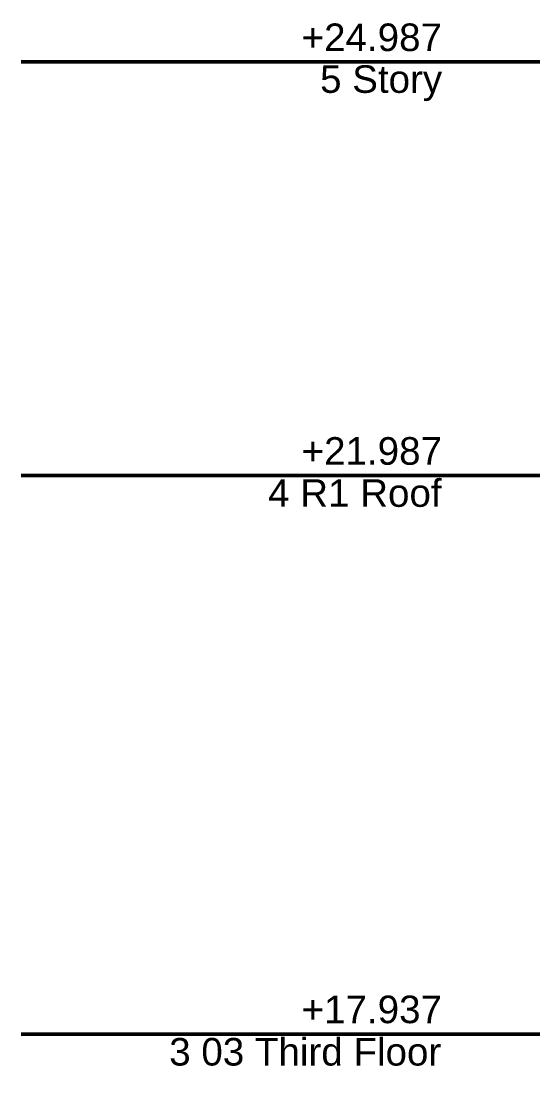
# Model space of a CAD drawing. Header units: millimetres. Extents: x -46169 to 228156, y -86316 to 18123.
# Drawn here: x 101246 to 104956, y -69257 to -61614 of the extents above; entities that cross this region are included whole.
import ezdxf

# ---------------------------------------------------------------- set-up
doc = ezdxf.new("R2010")
doc.units = ezdxf.units.MM
doc.header["$MEASUREMENT"] = 0
doc.linetypes.add('Wipeout_Contour', pattern=[1000, 0, -1000])
doc.layers.add('0_Pen_No__25', color=7, linetype='Continuous', lineweight=50, true_color=0x2a2a2a)
doc.layers.add('0_Pen_No__6', color=7, linetype='Continuous', lineweight=35)
doc.styles.add('GENERATED_STYLE_1', font='')
doc.styles.get('GENERATED_STYLE_1').set_extended_font_data('Swis721 BT')

# ---------------------------------------------------------------- blocks, each defined once
blk = doc.blocks.new('A03 Atrium Longitudinal Section_STORY_MARKER', base_point=(104446.8, -81111))
at = {"color": 254, "linetype": 'Wipeout_Contour', "lineweight": 0, "ltscale": 480977.343857}
blk.add_wipeout([(101245.6, -61614.5), (101245.6, -62207.4), (104907.6, -62207.4), (104907.6, -61614.5)], dxfattribs=at)
at = {"color": 254, "linetype": 'Wipeout_Contour', "lineweight": 0, "ltscale": 487265.474003}
blk.add_wipeout([(101245.6, -64614.5), (101245.6, -65207.4), (104907.6, -65207.4), (104907.6, -64614.5)], dxfattribs=at)
at = {"color": 254, "linetype": 'Wipeout_Contour', "lineweight": 0, "ltscale": 496088.562212}
blk.add_wipeout([(101245.6, -68664.5), (101245.6, -69257.4), (104907.6, -69257.4), (104907.6, -68664.5)], dxfattribs=at)
at = {"layer": '0_Pen_No__25', "linetype": 'Continuous'}
for p, q in [((101245.6, -61911), (104307.6, -61911)), ((104707.6, -61911), (104307.6, -61911)), ((104707.6, -61911), (104907.6, -61911)), ((105007.6, -61911), (104907.6, -61911)), ((101245.6, -64911), (104307.6, -64911)), ((104707.6, -64911), (104307.6, -64911)), ((104707.6, -64911), (104907.6, -64911)), ((105007.6, -64911), (104907.6, -64911)), ((101245.6, -68961), (104307.6, -68961)), ((104707.6, -68961), (104307.6, -68961)), ((104707.6, -68961), (104907.6, -68961)), ((105007.6, -68961), (104907.6, -68961))]:
    blk.add_line(p, q, dxfattribs=at)
at = {"layer": '0_Pen_No__6', "char_height": 200, "attachment_point": 1, "style": 'GENERATED_STYLE_1'}
for s, insert in [('\\A1;{\\fSwis721 BT|b0|i0|c0|p34;+24.987}', (103279.1, -61632.1)), ('\\A1;{\\fSwis721 BT|b0|i0|c0|p34;5 Story}', (103413.1, -61935.1)), ('\\A1;{\\fSwis721 BT|b0|i0|c0|p34;+21.987}', (103279.1, -64632.1)), ('\\A1;{\\fSwis721 BT|b0|i0|c0|p34;4 R1 Roof}', (103036.3, -64937.3)), ('\\A1;{\\fSwis721 BT|b0|i0|c0|p34;+17.937}', (103279.1, -68682.1)), ('\\A1;{\\fSwis721 BT|b0|i0|c0|p34;3 03 Third Floor}', (102319.5, -68989.5))]:
    blk.add_mtext(s, dxfattribs=dict(at, insert=insert))

msp = doc.modelspace()

# ---------------------------------------------------------------- block references
at = {"linetype": 'Continuous', "lineweight": 0}
msp.add_blockref('A03 Atrium Longitudinal Section_STORY_MARKER', (104446.8, -81111), dxfattribs=at)

doc.saveas('drawing.dxf')
